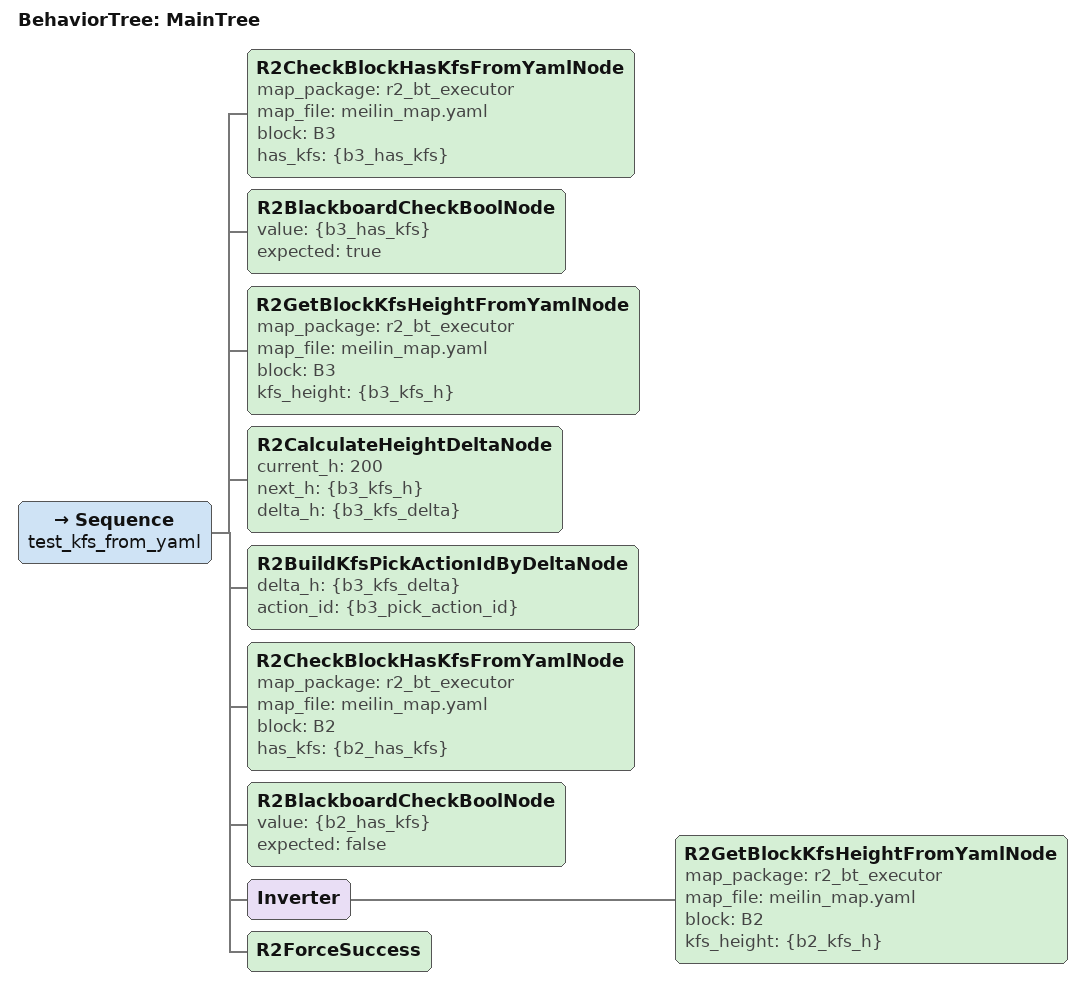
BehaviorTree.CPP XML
<root BTCPP_format="4" main_tree_to_execute="MainTree">
  <BehaviorTree ID="MainTree">
    <Sequence name="test_kfs_from_yaml">

      <!-- 1. B3 应该有 KFS -->
      <R2CheckBlockHasKfsFromYamlNode
        map_package="r2_bt_executor"
        map_file="meilin_map.yaml"
        block="B3"
        has_kfs="{b3_has_kfs}" />

      <R2BlackboardCheckBoolNode
        value="{b3_has_kfs}"
        expected="true" />

      <!-- 2. B3 的 KFS 高度应该是 200 -->
      <R2GetBlockKfsHeightFromYamlNode
        map_package="r2_bt_executor"
        map_file="meilin_map.yaml"
        block="B3"
        kfs_height="{b3_kfs_h}" />

      <!-- 假设机器人当前高度是 200，B3 KFS 高度也是 200，高度差应该是 0 -->
      <R2CalculateHeightDeltaNode
        current_h="200"
        next_h="{b3_kfs_h}"
        delta_h="{b3_kfs_delta}" />

      <!-- delta_h=0 时，机械臂 KFS 动作应该是 528，也就是 0x0210 -->
      <R2BuildKfsPickActionIdByDeltaNode
        delta_h="{b3_kfs_delta}"
        action_id="{b3_pick_action_id}" />

      <!-- 3. B2 应该没有 KFS -->
      <R2CheckBlockHasKfsFromYamlNode
        map_package="r2_bt_executor"
        map_file="meilin_map.yaml"
        block="B2"
        has_kfs="{b2_has_kfs}" />

      <R2BlackboardCheckBoolNode
        value="{b2_has_kfs}"
        expected="false" />

      <!-- 4. B2 没有 KFS，所以读取 B2 的 kfs_height 应该失败。
             外面加 Inverter，把这个失败变成测试成功。 -->
      <Inverter>
        <R2GetBlockKfsHeightFromYamlNode
          map_package="r2_bt_executor"
          map_file="meilin_map.yaml"
          block="B2"
          kfs_height="{b2_kfs_h}" />
      </Inverter>

      <R2ForceSuccess />

    </Sequence>
  </BehaviorTree>
</root>
